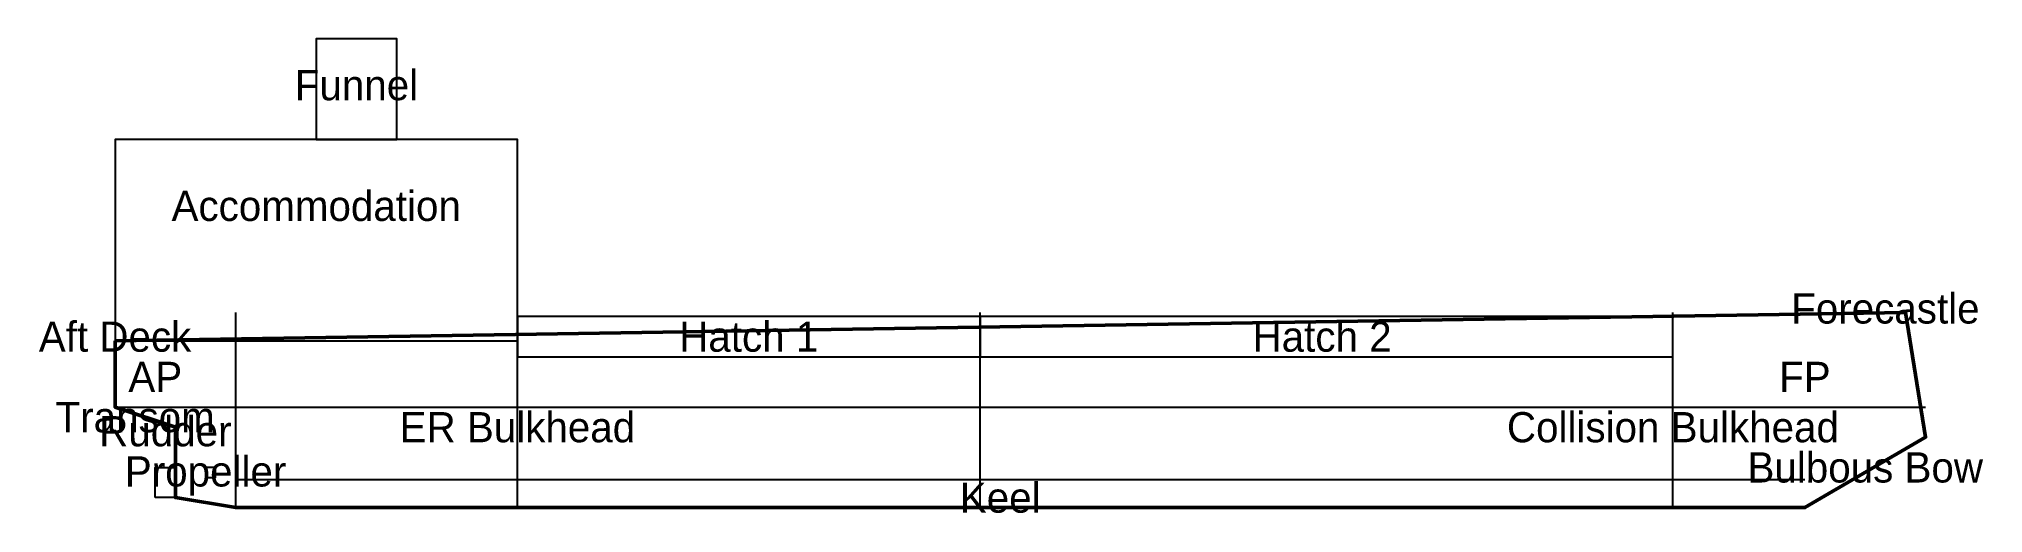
# Model space of a CAD drawing. Header units: metres. Extents: x -5.8 to 90.9, y -0.3 to 23.3.
import ezdxf
from ezdxf.enums import TextEntityAlignment as Align

# ---------------------------------------------------------------- set-up
doc = ezdxf.new("R2010")
doc.units = ezdxf.units.M

msp = doc.modelspace()

# ---------------------------------------------------------------- linework, layer by layer
at = {"layer": 'ACCOMMODATION', "color": 3}
msp.add_lwpolyline([(-2, 8.3), (18, 8.3), (18, 18.3), (-2, 18.3), (-2, 8.3)], close=True, dxfattribs=at)
at = {"layer": 'ANCHOR', "color": 7}
msp.add_lwpolyline([(86, 9.7)], close=True, dxfattribs=at)
at = {"layer": 'BULKHEAD', "color": 2}
for p, q in [((4, 0), (4, 9.7)), ((18, 0), (18, 9.7)), ((41, 0), (41, 9.7)), ((75.44, 0), (75.44, 9.7))]:
    msp.add_line(p, q, dxfattribs=at)
at = {"layer": 'DB_TOP', "color": 1}
msp.add_line((4, 1.4), (82, 1.4), dxfattribs=at)
at = {"layer": 'FUNNEL', "color": 8}
msp.add_lwpolyline([(8, 18.3), (12, 18.3), (12, 23.3), (8, 23.3), (8, 18.3)], close=True, dxfattribs=at)
at = {"layer": 'HATCH', "color": 6}
for points in [[(18, 7.5), (41, 7.5), (41, 9.5), (18, 9.5), (18, 7.5)], [(41, 7.5), (75.44, 7.5), (75.44, 9.5), (41, 9.5), (41, 7.5)]]:
    msp.add_lwpolyline(points, close=True, dxfattribs=at)
at = {"layer": 'PROP', "color": 1}
msp.add_lwpolyline([(2.5, 2), (2.5, 1.5), (3, 1.5), (3, 2), (2.5, 2)], close=True, dxfattribs=at)
at = {"layer": 'RUDDER', "color": 1}
msp.add_lwpolyline([(0, 0.5), (0, 2), (1, 2), (1, 0.5), (0, 0.5)], close=True, dxfattribs=at)
at = {"layer": 'SHELL', "color": 5, "lineweight": 50}
msp.add_lwpolyline([(-2, 8.3), (-2, 5), (1, 4), (1, 0.5), (4, 0), (82, 0), (88, 3.5), (87, 9.7), (-2, 8.3)], dxfattribs=at)
at = {"layer": 'WL', "color": 4}
msp.add_line((-2, 5), (88, 5), dxfattribs=at)

# ---------------------------------------------------------------- texts
at = {"layer": 'LABELS', "color": 1}
for s, p in [('Funnel', (10, 21)), ('Accommodation', (8, 15)), ('Forecastle', (86, 9.9)), ('Aft Deck', (-2, 8.5)), ('Hatch 1', (29.5, 8.5)), ('Hatch 2', (58, 8.5)), ('AP', (0, 6.5)), ('FP', (82, 6.5)), ('Transom', (-1, 4.5)), ('Rudder', (0.5, 3.8)), ('ER Bulkhead', (18, 4)), ('Collision Bulkhead', (75.44, 4)), ('Propeller', (2.5, 1.8)), ('Bulbous Bow', (85, 2)), ('Keel', (42, 0.5))]:
    msp.add_text(s, height=1.5, dxfattribs=at).set_placement(p, align=Align.MIDDLE_CENTER)

doc.saveas('drawing.dxf')
